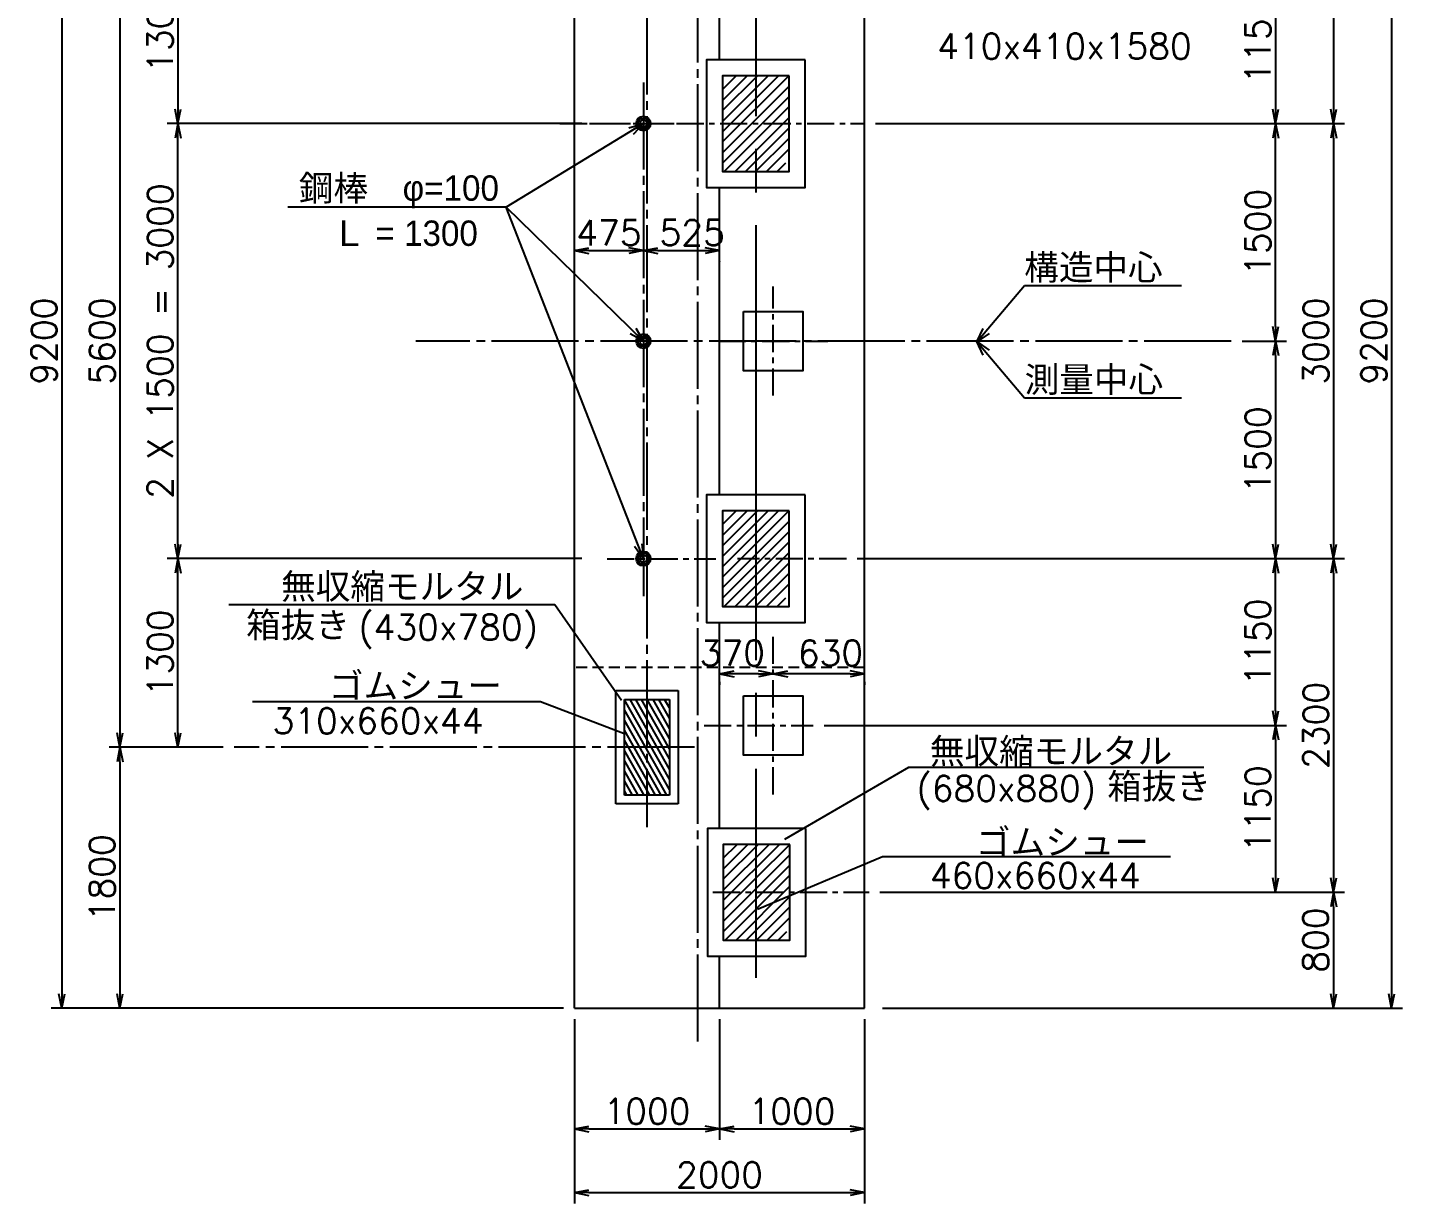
# Model space of a CAD drawing. Extents: x 284700 to 368800, y 984 to 60384.
# Drawn here: x 329972 to 348934, y 26577 to 42793 of the extents above; entities that cross this region are included whole.
import ezdxf

# ---------------------------------------------------------------- set-up
doc = ezdxf.new("R2010")
doc.units = 0
doc.header["$LTSCALE"] = 300
doc.header["$MEASUREMENT"] = 0
for name, pattern in [('CENTER', [2, 1.25, -0.25, 0.25, -0.25]), ('HIDDEN', [0.375, 0.25, -0.125]), ('TEN1SEN1', [25, 20, -1.5, 2, -1.5])]:
    doc.linetypes.add(name, pattern=pattern)
doc.layers.get('0').update_dxf_attribs({"linetype": 'CONTINUOUS'})
doc.layers.get('DEFPOINTS').update_dxf_attribs({"linetype": 'CONTINUOUS'})
for name, color, linetype in [('支承部詳細図', 3, 'CONTINUOUS'), ('構造上部', 4, 'CONTINUOUS'), ('記号-1', 7, 'CONTINUOUS')]:
    doc.layers.add(name, color=color, linetype=linetype)
doc.styles.add('MS明朝', font='MS PMincho.ttf')
doc.styles.get("Standard").update_dxf_attribs({"font": 'romans.shx', "bigfont": 'extfont.shx'})
doc.dimstyles.new('DIMST1_50-1', dxfattribs={"dimscale": 100, "dimtxt": 3.5, "dimasz": 2, "dimexe": 1.5, "dimexo": 1.5, "dimgap": 0.7, "dimtad": 1, "dimdec": 0, "dimlfac": 0.5, "dimzin": 0, "dimdsep": 46, "dimtxsty": 'Standard', "dimblk": 'arrow_1', "dimcen": 1.5, "dimdle": 3, "dimclrd": 1, "dimclre": 1, "dimclrt": 3, "dimaunit": 1, "dimadec": 3, "dimazin": 0, "dimtfac": 1, "dimtdec": 0, "dimtix": 1, "dimtmove": 2, "dimatfit": 0, "dimldrblk": 'OPEN30', "dimfxl": 0, "dimtvp": 0.7, "dimtolj": 1, "dimtzin": 0, "dimarcsym": 0})

# ---------------------------------------------------------------- blocks, each defined once
blk = doc.blocks.new('arrow_1')
at = {"color": 0}
for p, q in [((0, 0), (-1, 0.2)), ((0, 0), (-1, -0.2)), ((-1, 0), (0, 0))]:
    blk.add_line(p, q, dxfattribs=at)
blk = doc.blocks.new('*D89')
at = {"layer": 'DEFPOINTS', "color": 0}
for p in [(332821, 32869), (331246, 29269), (337515, 29269)]:
    blk.add_point(p, dxfattribs=at)
at = {"layer": '支承部詳細図', "color": 1, "lineweight": -2}
for p, q in [((332671, 32869), (331096, 32869)), ((331246, 32669), (331246, 29469)), ((337365, 29269), (331096, 29269))]:
    blk.add_line(p, q, dxfattribs=at)
at = {"layer": '支承部詳細図', "color": 1, "lineweight": -2, "xscale": 200, "yscale": 200, "zscale": 200}
for p, rotation in [((331246, 32869), 90), ((331246, 29269), 270)]:
    blk.add_blockref('arrow_1', p, dxfattribs=dict(at, rotation=rotation))
at = {"layer": '支承部詳細図', "color": 3, "insert": (331001, 31069), "char_height": 350, "attachment_point": 5, "rotation": 90}
blk.add_mtext('\\A1;1800', dxfattribs=at)
blk = doc.blocks.new('_Open30')
at = {"layer": '記号-1', "color": 0, "linetype": 'Continuous', "lineweight": -2}
for p, q in [((-1, 0.268), (0, 0)), ((0, 0), (-1, -0.268)), ((0, 0), (-1, 0))]:
    blk.add_line(p, q, dxfattribs=at)
blk = doc.blocks.new('*D77')
at = {"layer": 'DEFPOINTS', "color": 0}
for p in [(341577, 30869), (341615, 29269), (347984, 29269)]:
    blk.add_point(p, dxfattribs=at)
at = {"layer": '支承部詳細図', "color": 1, "lineweight": -2}
for p, q in [((341727, 30869), (348134, 30869)), ((347984, 30669), (347984, 29469)), ((341765, 29269), (348134, 29269))]:
    blk.add_line(p, q, dxfattribs=at)
at = {"layer": '支承部詳細図', "color": 1, "lineweight": -2, "xscale": 200, "yscale": 200, "zscale": 200}
for p, rotation in [((347984, 30869), 90), ((347984, 29269), 270)]:
    blk.add_blockref('arrow_1', p, dxfattribs=dict(at, rotation=rotation))
at = {"layer": '支承部詳細図', "color": 3, "insert": (347736, 30209), "char_height": 350, "attachment_point": 5, "rotation": 90}
blk.add_mtext('\\A1;800', dxfattribs=at)
blk = doc.blocks.new('*D76')
at = {"layer": 'DEFPOINTS', "color": 0}
for p in [(337415, 47669), (330446, 29269), (337515, 29269)]:
    blk.add_point(p, dxfattribs=at)
at = {"layer": '支承部詳細図', "color": 1, "lineweight": -2}
for p, q in [((337265, 47669), (330296, 47669)), ((330446, 47469), (330446, 29469)), ((337365, 29269), (330296, 29269))]:
    blk.add_line(p, q, dxfattribs=at)
at = {"layer": '支承部詳細図', "color": 1, "lineweight": -2, "xscale": 200, "yscale": 200, "zscale": 200}
for p, rotation in [((330446, 47669), 90), ((330446, 29269), 270)]:
    blk.add_blockref('arrow_1', p, dxfattribs=dict(at, rotation=rotation))
at = {"layer": '支承部詳細図', "color": 3, "insert": (330201, 38469), "char_height": 350, "attachment_point": 5, "rotation": 90}
blk.add_mtext('\\A1;9200', dxfattribs=at)
blk = doc.blocks.new('*D75')
at = {"layer": 'DEFPOINTS', "color": 0}
for p in [(341515, 47669), (341615, 29269), (348784, 29269)]:
    blk.add_point(p, dxfattribs=at)
at = {"layer": '支承部詳細図', "color": 1, "lineweight": -2}
for p, q in [((341665, 47669), (348934, 47669)), ((348784, 47469), (348784, 29469)), ((341765, 29269), (348934, 29269))]:
    blk.add_line(p, q, dxfattribs=at)
at = {"layer": '支承部詳細図', "color": 1, "lineweight": -2, "xscale": 200, "yscale": 200, "zscale": 200}
for p, rotation in [((348784, 47669), 90), ((348784, 29269), 270)]:
    blk.add_blockref('arrow_1', p, dxfattribs=dict(at, rotation=rotation))
at = {"layer": '支承部詳細図', "color": 3, "insert": (348539, 38469), "char_height": 350, "attachment_point": 5, "rotation": 90}
blk.add_mtext('\\A1;9200', dxfattribs=at)
blk = doc.blocks.new('*D112')
at = {"layer": 'DEFPOINTS', "color": 0, "linetype": 'Continuous'}
for p in [(341515, 41469), (347184, 41469), (346572, 38469)]:
    blk.add_point(p, dxfattribs=at)
at = {"layer": '支承部詳細図', "color": 1, "linetype": 'Continuous', "lineweight": -2}
for p, q in [((341665, 41469), (347334, 41469)), ((347184, 38669), (347184, 41269)), ((346722, 38469), (347334, 38469))]:
    blk.add_line(p, q, dxfattribs=at)
at = {"layer": '支承部詳細図', "color": 1, "linetype": 'Continuous', "lineweight": -2, "xscale": 200, "yscale": 200, "zscale": 200}
for p, rotation in [((347184, 41469), 90), ((347184, 38469), 270)]:
    blk.add_blockref('arrow_1', p, dxfattribs=dict(at, rotation=rotation))
at = {"layer": '支承部詳細図', "color": 3, "linetype": 'Continuous', "insert": (346939, 39969), "char_height": 350, "attachment_point": 5, "rotation": 90}
blk.add_mtext('\\A1;1500', dxfattribs=at)
blk = doc.blocks.new('*D94')
at = {"layer": 'DEFPOINTS', "color": 0}
for p in [(338465, 39717), (339515, 39719), (339515, 39717)]:
    blk.add_point(p, dxfattribs=at)
at = {"layer": '支承部詳細図', "color": 1, "lineweight": -2}
for p, q in [((338665, 39717), (339315, 39717)), ((339515, 39569), (339515, 39567))]:
    blk.add_line(p, q, dxfattribs=at)
at = {"layer": '支承部詳細図', "color": 1, "lineweight": -2, "xscale": 200, "yscale": 200, "zscale": 200, "rotation": 180}
blk.add_blockref('arrow_1', (338465, 39717), dxfattribs=at)
at = {"layer": '支承部詳細図', "color": 1, "lineweight": -2, "xscale": 200, "yscale": 200, "zscale": 200}
blk.add_blockref('arrow_1', (339515, 39717), dxfattribs=at)
at = {"layer": '支承部詳細図', "color": 3, "insert": (339138, 39964), "char_height": 350, "attachment_point": 5}
blk.add_mtext('\\A1;525', dxfattribs=at)
blk = doc.blocks.new('*D93')
at = {"layer": 'DEFPOINTS', "color": 0, "linetype": 'Continuous'}
for p in [(332046, 41469), (337313, 41469), (337765, 35469)]:
    blk.add_point(p, dxfattribs=at)
at = {"layer": '支承部詳細図', "color": 1, "linetype": 'Continuous', "lineweight": -2}
for p, q in [((337163, 41469), (331896, 41469)), ((332046, 35669), (332046, 41269)), ((337615, 35469), (331896, 35469))]:
    blk.add_line(p, q, dxfattribs=at)
at = {"layer": '支承部詳細図', "color": 1, "linetype": 'Continuous', "lineweight": -2, "xscale": 200, "yscale": 200, "zscale": 200}
for p, rotation in [((332046, 41469), 90), ((332046, 35469), 270)]:
    blk.add_blockref('arrow_1', p, dxfattribs=dict(at, rotation=rotation))
at = {"layer": '支承部詳細図', "color": 3, "linetype": 'Continuous', "insert": (331801, 38469), "char_height": 350, "attachment_point": 5, "rotation": 90}
blk.add_mtext('\\A1;2 X 1500 = 3000', dxfattribs=at)
blk = doc.blocks.new('*D87')
at = {"layer": 'DEFPOINTS', "color": 0}
for p in [(337313, 44069), (331246, 32869), (332821, 32869)]:
    blk.add_point(p, dxfattribs=at)
at = {"layer": '支承部詳細図', "color": 1, "lineweight": -2}
for p, q in [((337163, 44069), (331096, 44069)), ((331246, 43869), (331246, 33069)), ((332671, 32869), (331096, 32869))]:
    blk.add_line(p, q, dxfattribs=at)
at = {"layer": '支承部詳細図', "color": 1, "lineweight": -2, "xscale": 200, "yscale": 200, "zscale": 200}
for p, rotation in [((331246, 44069), 90), ((331246, 32869), 270)]:
    blk.add_blockref('arrow_1', p, dxfattribs=dict(at, rotation=rotation))
at = {"layer": '支承部詳細図', "color": 3, "insert": (331001, 38469), "char_height": 350, "attachment_point": 5, "rotation": 90}
blk.add_mtext('\\A1;5600', dxfattribs=at)
blk = doc.blocks.new('*D90')
at = {"layer": 'DEFPOINTS', "color": 0}
for p in [(341265, 35469), (347184, 35469), (340807, 33169)]:
    blk.add_point(p, dxfattribs=at)
at = {"layer": '支承部詳細図', "color": 1, "lineweight": -2}
for p, q in [((341415, 35469), (347334, 35469)), ((347184, 33369), (347184, 35269)), ((340957, 33169), (347334, 33169))]:
    blk.add_line(p, q, dxfattribs=at)
at = {"layer": '支承部詳細図', "color": 1, "lineweight": -2, "xscale": 200, "yscale": 200, "zscale": 200}
for p, rotation in [((347184, 35469), 90), ((347184, 33169), 270)]:
    blk.add_blockref('arrow_1', p, dxfattribs=dict(at, rotation=rotation))
at = {"layer": '支承部詳細図', "color": 3, "insert": (346939, 34319), "char_height": 350, "attachment_point": 5, "rotation": 90}
blk.add_mtext('\\A1;1150', dxfattribs=at)
blk = doc.blocks.new('*D88')
at = {"layer": 'DEFPOINTS', "color": 0}
for p in [(332046, 35469), (337765, 35469), (332821, 32869)]:
    blk.add_point(p, dxfattribs=at)
at = {"layer": '支承部詳細図', "color": 1, "lineweight": -2}
for p, q in [((337615, 35469), (331896, 35469)), ((332046, 33069), (332046, 35269)), ((332671, 32869), (331896, 32869))]:
    blk.add_line(p, q, dxfattribs=at)
at = {"layer": '支承部詳細図', "color": 1, "lineweight": -2, "xscale": 200, "yscale": 200, "zscale": 200}
for p, rotation in [((332046, 35469), 90), ((332046, 32869), 270)]:
    blk.add_blockref('arrow_1', p, dxfattribs=dict(at, rotation=rotation))
at = {"layer": '支承部詳細図', "color": 3, "insert": (331801, 34169), "char_height": 350, "attachment_point": 5, "rotation": 90}
blk.add_mtext('\\A1;1300', dxfattribs=at)
blk = doc.blocks.new('*D74')
at = {"layer": 'DEFPOINTS', "color": 0}
for p in [(341265, 35469), (341577, 30869), (347984, 30869)]:
    blk.add_point(p, dxfattribs=at)
at = {"layer": '支承部詳細図', "color": 1, "lineweight": -2}
for p, q in [((341415, 35469), (348134, 35469)), ((347984, 35269), (347984, 31069)), ((341727, 30869), (348134, 30869))]:
    blk.add_line(p, q, dxfattribs=at)
at = {"layer": '支承部詳細図', "color": 1, "lineweight": -2, "xscale": 200, "yscale": 200, "zscale": 200}
for p, rotation in [((347984, 35469), 90), ((347984, 30869), 270)]:
    blk.add_blockref('arrow_1', p, dxfattribs=dict(at, rotation=rotation))
at = {"layer": '支承部詳細図', "color": 3, "insert": (347739, 33169), "char_height": 350, "attachment_point": 5, "rotation": 90}
blk.add_mtext('\\A1;2300', dxfattribs=at)
blk = doc.blocks.new('*D73')
at = {"layer": 'DEFPOINTS', "color": 0}
for p in [(341515, 33169), (341577, 30869), (347184, 30869)]:
    blk.add_point(p, dxfattribs=at)
at = {"layer": '支承部詳細図', "color": 1, "lineweight": -2}
for p, q in [((341665, 33169), (347334, 33169)), ((347184, 32969), (347184, 31069)), ((341727, 30869), (347334, 30869))]:
    blk.add_line(p, q, dxfattribs=at)
at = {"layer": '支承部詳細図', "color": 1, "lineweight": -2, "xscale": 200, "yscale": 200, "zscale": 200}
for p, rotation in [((347184, 33169), 90), ((347184, 30869), 270)]:
    blk.add_blockref('arrow_1', p, dxfattribs=dict(at, rotation=rotation))
at = {"layer": '支承部詳細図', "color": 3, "insert": (346939, 32019), "char_height": 350, "attachment_point": 5, "rotation": 90}
blk.add_mtext('\\A1;1150', dxfattribs=at)
blk = doc.blocks.new('*D92')
at = {"layer": 'DEFPOINTS', "color": 0}
for p in [(340255, 33881), (340255, 33881), (341515, 33921)]:
    blk.add_point(p, dxfattribs=at)
at = {"layer": '支承部詳細図', "color": 1, "lineweight": -2}
for p, q in [((341315, 33881), (340455, 33881)), ((341515, 33771), (341515, 33731))]:
    blk.add_line(p, q, dxfattribs=at)
at = {"layer": '支承部詳細図', "color": 1, "lineweight": -2, "xscale": 200, "yscale": 200, "zscale": 200, "rotation": 180}
blk.add_blockref('arrow_1', (340255, 33881), dxfattribs=at)
at = {"layer": '支承部詳細図', "color": 1, "lineweight": -2, "xscale": 200, "yscale": 200, "zscale": 200}
blk.add_blockref('arrow_1', (341515, 33881), dxfattribs=at)
at = {"layer": '支承部詳細図', "color": 3, "insert": (341046, 34166), "char_height": 350, "attachment_point": 5}
blk.add_mtext('\\A1;630', dxfattribs=at)
blk = doc.blocks.new('*D91')
at = {"layer": 'DEFPOINTS', "color": 0}
for p in [(339515, 33921), (339515, 33881), (340255, 33881)]:
    blk.add_point(p, dxfattribs=at)
at = {"layer": '支承部詳細図', "color": 1, "lineweight": -2}
for p, q in [((339515, 33771), (339515, 33731)), ((340055, 33881), (339715, 33881))]:
    blk.add_line(p, q, dxfattribs=at)
at = {"layer": '支承部詳細図', "color": 1, "lineweight": -2, "xscale": 200, "yscale": 200, "zscale": 200, "rotation": 180}
blk.add_blockref('arrow_1', (339515, 33881), dxfattribs=at)
at = {"layer": '支承部詳細図', "color": 1, "lineweight": -2, "xscale": 200, "yscale": 200, "zscale": 200}
blk.add_blockref('arrow_1', (340255, 33881), dxfattribs=at)
at = {"layer": '支承部詳細図', "color": 3, "insert": (339692, 34166), "char_height": 350, "attachment_point": 5}
blk.add_mtext('\\A1;370', dxfattribs=at)
blk = doc.blocks.new('*D86')
at = {"layer": 'DEFPOINTS', "color": 0}
for p in [(346572, 38469), (341265, 35469), (347184, 35469)]:
    blk.add_point(p, dxfattribs=at)
at = {"layer": '支承部詳細図', "color": 1, "lineweight": -2}
for p, q in [((346722, 38469), (347334, 38469)), ((347184, 38269), (347184, 35669)), ((341415, 35469), (347334, 35469))]:
    blk.add_line(p, q, dxfattribs=at)
at = {"layer": '支承部詳細図', "color": 1, "lineweight": -2, "xscale": 200, "yscale": 200, "zscale": 200}
for p, rotation in [((347184, 38469), 90), ((347184, 35469), 270)]:
    blk.add_blockref('arrow_1', p, dxfattribs=dict(at, rotation=rotation))
at = {"layer": '支承部詳細図', "color": 3, "insert": (346939, 36969), "char_height": 350, "attachment_point": 5, "rotation": 90}
blk.add_mtext('\\A1;1500', dxfattribs=at)
blk = doc.blocks.new('*D97')
at = {"layer": 'DEFPOINTS', "color": 0}
for p in [(341202, 46069), (341665, 41469), (347984, 41469)]:
    blk.add_point(p, dxfattribs=at)
at = {"layer": '支承部詳細図', "color": 1, "lineweight": -2}
for p, q in [((341352, 46069), (348134, 46069)), ((347984, 45869), (347984, 41669)), ((341815, 41469), (348134, 41469))]:
    blk.add_line(p, q, dxfattribs=at)
at = {"layer": '支承部詳細図', "color": 1, "lineweight": -2, "xscale": 200, "yscale": 200, "zscale": 200}
for p, rotation in [((347984, 46069), 90), ((347984, 41469), 270)]:
    blk.add_blockref('arrow_1', p, dxfattribs=dict(at, rotation=rotation))
at = {"layer": '支承部詳細図', "color": 3, "insert": (347739, 43769), "char_height": 350, "attachment_point": 5, "rotation": 90}
blk.add_mtext('\\A1;2300', dxfattribs=at)
blk = doc.blocks.new('*D99')
at = {"layer": 'DEFPOINTS', "color": 0}
for p in [(337313, 44069), (332046, 41469), (337765, 41469)]:
    blk.add_point(p, dxfattribs=at)
at = {"layer": '支承部詳細図', "color": 1, "lineweight": -2}
for p, q in [((337163, 44069), (331896, 44069)), ((332046, 43869), (332046, 41669)), ((337615, 41469), (331896, 41469))]:
    blk.add_line(p, q, dxfattribs=at)
at = {"layer": '支承部詳細図', "color": 1, "lineweight": -2, "xscale": 200, "yscale": 200, "zscale": 200}
for p, rotation in [((332046, 44069), 90), ((332046, 41469), 270)]:
    blk.add_blockref('arrow_1', p, dxfattribs=dict(at, rotation=rotation))
at = {"layer": '支承部詳細図', "color": 3, "insert": (331801, 42769), "char_height": 350, "attachment_point": 5, "rotation": 90}
blk.add_mtext('\\A1;1300', dxfattribs=at)
blk = doc.blocks.new('*D100')
at = {"layer": 'DEFPOINTS', "color": 0}
for p in [(341515, 43769), (341665, 41469), (347184, 41469)]:
    blk.add_point(p, dxfattribs=at)
at = {"layer": '支承部詳細図', "color": 1, "lineweight": -2}
for p, q in [((341665, 43769), (347334, 43769)), ((347184, 43569), (347184, 41669)), ((341815, 41469), (347334, 41469))]:
    blk.add_line(p, q, dxfattribs=at)
at = {"layer": '支承部詳細図', "color": 1, "lineweight": -2, "xscale": 200, "yscale": 200, "zscale": 200}
for p, rotation in [((347184, 43769), 90), ((347184, 41469), 270)]:
    blk.add_blockref('arrow_1', p, dxfattribs=dict(at, rotation=rotation))
at = {"layer": '支承部詳細図', "color": 3, "insert": (346939, 42619), "char_height": 350, "attachment_point": 5, "rotation": 90}
blk.add_mtext('\\A1;1150', dxfattribs=at)
blk = doc.blocks.new('*D95')
at = {"layer": 'DEFPOINTS', "color": 0}
for p in [(337515, 39717), (338465, 39717), (338465, 39717)]:
    blk.add_point(p, dxfattribs=at)
at = {"layer": '支承部詳細図', "color": 1, "lineweight": -2}
blk.add_line((337715, 39717), (338265, 39717), dxfattribs=at)
at = {"layer": '支承部詳細図', "color": 1, "lineweight": -2, "xscale": 200, "yscale": 200, "zscale": 200, "rotation": 180}
blk.add_blockref('arrow_1', (337515, 39717), dxfattribs=at)
at = {"layer": '支承部詳細図', "color": 1, "lineweight": -2, "xscale": 200, "yscale": 200, "zscale": 200}
blk.add_blockref('arrow_1', (338465, 39717), dxfattribs=at)
at = {"layer": '支承部詳細図', "color": 3, "insert": (337990, 39962), "char_height": 350, "attachment_point": 5}
blk.add_mtext('\\A1;475', dxfattribs=at)
blk = doc.blocks.new('*D128')
at = {"layer": 'DEFPOINTS', "color": 0, "linetype": 'Continuous'}
for p in [(341515, 41469), (341515, 35469), (347984, 35469)]:
    blk.add_point(p, dxfattribs=at)
at = {"layer": '構造上部', "color": 1, "linetype": 'Continuous', "lineweight": -2}
for p, q in [((341665, 41469), (348134, 41469)), ((347984, 41269), (347984, 35669)), ((341665, 35469), (348134, 35469))]:
    blk.add_line(p, q, dxfattribs=at)
at = {"layer": '構造上部', "color": 1, "linetype": 'Continuous', "lineweight": -2, "xscale": 200, "yscale": 200, "zscale": 200}
for p, rotation in [((347984, 41469), 90), ((347984, 35469), 270)]:
    blk.add_blockref('arrow_1', p, dxfattribs=dict(at, rotation=rotation))
at = {"layer": '構造上部', "color": 3, "linetype": 'Continuous', "insert": (347739, 38469), "char_height": 350, "attachment_point": 5, "rotation": 90}
blk.add_mtext('\\A1;3000', dxfattribs=at)
blk = doc.blocks.new('*D141')
at = {"layer": 'DEFPOINTS', "color": 0, "linetype": 'Continuous'}
for p in [(337515, 29269), (339515, 29269), (339515, 27604)]:
    blk.add_point(p, dxfattribs=at)
at = {"layer": '構造上部', "color": 1, "linetype": 'Continuous', "lineweight": -2}
for p, q in [((337515, 29119), (337515, 27454)), ((339515, 29119), (339515, 27454)), ((337715, 27604), (339315, 27604))]:
    blk.add_line(p, q, dxfattribs=at)
at = {"layer": '構造上部', "color": 1, "linetype": 'Continuous', "lineweight": -2, "xscale": 200, "yscale": 200, "zscale": 200, "rotation": 180}
blk.add_blockref('arrow_1', (337515, 27604), dxfattribs=at)
at = {"layer": '構造上部', "color": 1, "linetype": 'Continuous', "lineweight": -2, "xscale": 200, "yscale": 200, "zscale": 200}
blk.add_blockref('arrow_1', (339515, 27604), dxfattribs=at)
at = {"layer": '構造上部', "color": 3, "linetype": 'Continuous', "insert": (338515, 27849), "char_height": 350, "attachment_point": 5}
blk.add_mtext('\\A1;1000', dxfattribs=at)
blk = doc.blocks.new('*D142')
at = {"layer": 'DEFPOINTS', "color": 0, "linetype": 'Continuous'}
for p in [(339515, 29269), (341515, 29269), (341515, 27604)]:
    blk.add_point(p, dxfattribs=at)
at = {"layer": '構造上部', "color": 1, "linetype": 'Continuous', "lineweight": -2}
for p, q in [((339515, 29119), (339515, 27454)), ((341515, 29119), (341515, 27454)), ((339715, 27604), (341315, 27604))]:
    blk.add_line(p, q, dxfattribs=at)
at = {"layer": '構造上部', "color": 1, "linetype": 'Continuous', "lineweight": -2, "xscale": 200, "yscale": 200, "zscale": 200, "rotation": 180}
blk.add_blockref('arrow_1', (339515, 27604), dxfattribs=at)
at = {"layer": '構造上部', "color": 1, "linetype": 'Continuous', "lineweight": -2, "xscale": 200, "yscale": 200, "zscale": 200}
blk.add_blockref('arrow_1', (341515, 27604), dxfattribs=at)
at = {"layer": '構造上部', "color": 3, "linetype": 'Continuous', "insert": (340515, 27849), "char_height": 350, "attachment_point": 5}
blk.add_mtext('\\A1;1000', dxfattribs=at)
blk = doc.blocks.new('*D143')
at = {"layer": 'DEFPOINTS', "color": 0, "linetype": 'Continuous'}
for p in [(337515, 29269), (341515, 29269), (341515, 26727)]:
    blk.add_point(p, dxfattribs=at)
at = {"layer": '構造上部', "color": 1, "linetype": 'Continuous', "lineweight": -2}
for p, q in [((337515, 29119), (337515, 26577)), ((341515, 29119), (341515, 26577)), ((337715, 26727), (341315, 26727))]:
    blk.add_line(p, q, dxfattribs=at)
at = {"layer": '構造上部', "color": 1, "linetype": 'Continuous', "lineweight": -2, "xscale": 200, "yscale": 200, "zscale": 200, "rotation": 180}
blk.add_blockref('arrow_1', (337515, 26727), dxfattribs=at)
at = {"layer": '構造上部', "color": 1, "linetype": 'Continuous', "lineweight": -2, "xscale": 200, "yscale": 200, "zscale": 200}
blk.add_blockref('arrow_1', (341515, 26727), dxfattribs=at)
at = {"layer": '構造上部', "color": 3, "linetype": 'Continuous', "insert": (339515, 26972), "char_height": 350, "attachment_point": 5}
blk.add_mtext('\\A1;2000', dxfattribs=at)

msp = doc.modelspace()

# ---------------------------------------------------------------- linework, layer by layer
at = {"layer": '支承部詳細図', "color": 1, "linetype": 'TEN1SEN1', "ltscale": 0.2}
for p, q in [((339214.95042, 28810.54576), (339214.95042, 48009.77707)), ((338514.95042, 47568.64118), (338514.95042, 31767.28421)), ((338464.95042, 42035.95408), (338464.95042, 34950.50824)), ((346571.60584, 38468.64118), (335325.75213, 38468.64118)), ((339168.48189, 32868.64118), (332820.62631, 32868.64118))]:
    msp.add_line(p, q, dxfattribs=at)
at = {"layer": '支承部詳細図', "linetype": 'Continuous'}
for p, q in [((337514.95042, 29268.64118), (337514.95042, 47668.64118)), ((341514.95042, 29268.64118), (341514.95042, 47668.64118)), ((339514.95042, 42348.64118), (339514.95042, 45188.64118)), ((339514.95042, 36348.64118), (339514.95042, 40588.64118)), ((339514.95042, 31748.64118), (339514.95042, 34588.64118)), ((338084.95042, 32088.64118), (338084.95042, 33648.64118)), ((338084.95042, 33648.64118), (338944.95042, 33648.64118)), ((338944.95042, 33648.64118), (338944.95042, 32088.64118)), ((338204.95042, 32208.64118), (338204.95042, 33528.64118)), ((338204.95042, 33528.64118), (338824.95042, 33528.64118)), ((338824.95042, 33528.64118), (338824.95042, 32208.64118)), ((338944.95042, 32088.64118), (338084.95042, 32088.64118)), ((338824.95042, 32208.64118), (338204.95042, 32208.64118)), ((339514.95042, 29268.64118), (339514.95042, 29988.64118)), ((337514.95042, 29268.64118), (341514.95042, 29268.64118))]:
    msp.add_line(p, q, dxfattribs=at)
at = {"layer": '支承部詳細図', "color": 1, "linetype": 'TEN1SEN1'}
msp.add_line((340014.95042, 47568.64118), (340014.95042, 29687.34096), dxfattribs=at)
at = {"layer": '支承部詳細図', "color": 4, "linetype": 'Continuous'}
for p, q in [((339554.95042, 41215.39804), (340470.90818, 42128.64118)), ((339554.95042, 41355.45474), (340328.13687, 42128.64118)), ((339554.95042, 41496.87474), (340186.71687, 42128.64118)), ((339554.95042, 41647.2616), (340037.76091, 42128.64118)), ((339554.95042, 41788.53341), (339895.05819, 42128.64118)), ((339554.95042, 41938.92027), (339745.23528, 42128.64118)), ((339554.95042, 41065.01118), (340474.95042, 41985.01118)), ((339554.95042, 40923.59118), (340474.95042, 41843.59118)), ((339581.42042, 40808.64118), (340474.95042, 41702.17118)), ((339730.44398, 40808.64118), (340474.95042, 41553.14763)), ((339871.86398, 40808.64118), (340474.95042, 41411.72763)), ((340013.27903, 40808.64118), (340474.95042, 41268.94433)), ((340162.30754, 40808.64118), (340474.95042, 41121.28407)), ((340310.1284, 40808.64118), (340429.14129, 40927.65407)), ((339554.95042, 35938.92027), (339745.23528, 36128.64118)), ((339554.95042, 35788.53341), (339895.05819, 36128.64118)), ((339554.95042, 35647.2616), (340037.76091, 36128.64118)), ((339554.95042, 35496.87474), (340186.71687, 36128.64118)), ((339554.95042, 35355.45474), (340328.13687, 36128.64118)), ((339554.95042, 35215.39804), (340470.90818, 36128.64118)), ((339554.95042, 35065.01118), (340474.95042, 35985.01118)), ((339554.95042, 34923.59118), (340474.95042, 35843.59118)), ((339581.42042, 34808.64118), (340474.95042, 35702.17118)), ((339730.44398, 34808.64118), (340474.95042, 35553.14763)), ((339871.86398, 34808.64118), (340474.95042, 35411.72763)), ((340013.27903, 34808.64118), (340474.95042, 35268.94433)), ((340162.30754, 34808.64118), (340474.95042, 35121.28407)), ((340310.1284, 34808.64118), (340429.14129, 34927.65407)), ((338824.95042, 32426.54964), (338204.95042, 33523.47272)), ((338824.95042, 32286.8046), (338204.95042, 33383.72767)), ((338824.95042, 32568.12746), (338281.06291, 33528.64118)), ((338824.95042, 32707.71174), (338360.94683, 33528.64118)), ((338824.95042, 32847.45679), (338439.93316, 33528.64118)), ((338824.95042, 32989.03461), (338519.4001, 33528.64118)), ((338824.95042, 33128.61889), (338598.85087, 33528.64118)), ((338824.95042, 33268.36394), (338677.8372, 33528.64118)), ((338824.95042, 33409.94176), (338757.73729, 33528.64118)), ((338790.14341, 32208.64118), (338204.95042, 33243.98263)), ((338711.15708, 32208.64118), (338204.95042, 33104.23758)), ((338632.17075, 32208.64118), (338204.95042, 32964.49253)), ((338553.18442, 32208.64118), (338204.95042, 32824.74748)), ((338474.19809, 32208.64118), (338204.95042, 32685.00244)), ((338395.21176, 32208.64118), (338204.95042, 32545.25739)), ((338316.22543, 32208.64118), (338204.95042, 32405.51234)), ((338237.23909, 32208.64118), (338204.95042, 32265.76729)), ((339567.10889, 31338.92027), (339757.39375, 31528.64118)), ((339567.10889, 31188.53341), (339907.21666, 31528.64118)), ((339567.10889, 31047.2616), (340049.91938, 31528.64118)), ((339567.10889, 30896.87474), (340198.87533, 31528.64118)), ((339567.10889, 30755.45474), (340340.29533, 31528.64118)), ((339567.10889, 30615.39804), (340483.06665, 31528.64118)), ((339567.10889, 30465.01118), (340487.10889, 31385.01118)), ((339567.10889, 30323.59118), (340487.10889, 31243.59118)), ((339593.57889, 30208.64118), (340487.10889, 31102.17118)), ((339742.60245, 30208.64118), (340487.10889, 30953.14763)), ((339884.02245, 30208.64118), (340487.10889, 30811.72763)), ((340025.43749, 30208.64118), (340487.10889, 30668.94433)), ((340174.46601, 30208.64118), (340487.10889, 30521.28407)), ((340322.28687, 30208.64118), (340441.29975, 30327.65407))]:
    msp.add_line(p, q, dxfattribs=at)
at = {"layer": '支承部詳細図', "color": 1, "linetype": 'CENTER'}
for p, q in [((337312.98445, 41468.64118), (339168.48189, 41468.64118)), ((337722.33534, 41468.64118), (341514.95042, 41468.64118)), ((340254.95042, 37716.67521), (340254.95042, 39220.60715)), ((339502.98445, 38468.64118), (341006.9164, 38468.64118)), ((337964.95042, 35468.64118), (339464.95042, 35468.64118)), ((341264.95042, 35468.64118), (339764.95042, 35468.64118)), ((340254.95042, 32216.67521), (340254.95042, 34459.64897)), ((339302.98445, 33168.64118), (340806.9164, 33168.64118)), ((339422.84042, 30868.64118), (341577.10889, 30868.64118))]:
    msp.add_line(p, q, dxfattribs=at)
at = {"layer": '支承部詳細図', "color": 3, "linetype": 'HIDDEN', "ltscale": 2}
msp.add_line((341514.95042, 33968.64118), (337514.95042, 33968.64118), dxfattribs=at)
at = {"layer": '支承部詳細図', "color": 1}
for p, q in [((342120.84848, 32590.78384), (340413.06616, 31596.43023)), ((341764.94838, 31358.90333), (340040.69482, 30629.31606))]:
    msp.add_line(p, q, dxfattribs=at)
at = {"layer": '支承部詳細図', "linetype": 'Continuous'}
for points in [[(340694.95042, 42348.64118), (339334.95042, 42348.64118), (339334.95042, 40588.64118), (340694.95042, 40588.64118)], [(340474.95042, 42128.64118), (339554.95042, 42128.64118), (339554.95042, 40808.64118), (340474.95042, 40808.64118)], [(339844.95042, 38878.64118), (340664.95042, 38878.64118), (340664.95042, 38058.64118), (339844.95042, 38058.64118)], [(340694.95042, 36348.64118), (339334.95042, 36348.64118), (339334.95042, 34588.64118), (340694.95042, 34588.64118)], [(340474.95042, 36128.64118), (339554.95042, 36128.64118), (339554.95042, 34808.64118), (340474.95042, 34808.64118)], [(339844.95042, 33578.64118), (340664.95042, 33578.64118), (340664.95042, 32758.64118), (339844.95042, 32758.64118)], [(340707.10889, 31748.64118), (339347.10889, 31748.64118), (339347.10889, 29988.64118), (340707.10889, 29988.64118)], [(340487.10889, 31528.64118), (339567.10889, 31528.64118), (339567.10889, 30208.64118), (340487.10889, 30208.64118)]]:
    msp.add_lwpolyline(points, close=True, dxfattribs=at)
at = {"layer": '支承部詳細図', "color": 1, "linetype": 'Continuous', "flags": 128}
for points in [[(337245.67785, 34831.41789), (332747.39067, 34831.41789)], [(338165.43785, 33514.4411), (337245.67785, 34831.41789)], [(337047.39312, 33492.26525), (333076.64312, 33492.26525)], [(338212.88312, 33048.81914), (337047.39312, 33492.26525)], [(346193.55848, 32590.78384), (342120.84848, 32590.78384)], [(345735.69838, 31358.90333), (341764.94838, 31358.90333)]]:
    msp.add_lwpolyline(points, dxfattribs=at)
at = {"layer": '支承部詳細図', "linetype": 'Continuous'}
for centre, radius in [((338464.95042, 41468.64118), 100), ((338464.95042, 41468.64118), 100), ((338464.95042, 41468.64118), 75), ((338464.95042, 41468.64118), 50), ((338464.95042, 38468.64118), 100), ((338464.95042, 38468.64118), 100), ((338464.95042, 38468.64118), 75), ((338464.95042, 38468.64118), 50), ((338464.95042, 35468.64118), 100), ((338464.95042, 35468.64118), 100), ((338464.95042, 35468.64118), 75), ((338464.95042, 35468.64118), 50)]:
    msp.add_circle(centre, radius, dxfattribs=at)

# ---------------------------------------------------------------- texts
at = {"layer": '支承部詳細図', "color": 3}
for s, p in [('410x410x1580', (342516.97139, 42359.84866)), ('(430x780)', (334534.74249, 34348.77891)), ('310x660x44', (333350.55645, 33057.03525)), ('(680x880)', (342232.34331, 32124.27793)), ('460x660x44', (342414.76982, 30923.67333))]:
    msp.add_text(s, height=350, dxfattribs=at).set_placement(p)
at = {"layer": '支承部詳細図', "color": 3, "lineweight": 18, "style": 'MS明朝'}
for s, p in [('鋼棒\u3000φ=100', (333713.17203, 40404.30451)), ('Ｌ = 1300', (334164.91134, 39781.76305)), ('構造中心', (343716.96293, 39311.30668)), ('測量中心', (343722.8825, 37764.79372)), ('無収縮モルタル', (333469.10156, 34911.56688)), ('箱抜き', (332986.35073, 34380.05482)), ('ゴムシュー', (334128.64314, 33542.26525)), ('無収縮モルタル', (342416.98218, 32640.78384)), ('箱抜き', (344861.60848, 32155.55384)), ('ゴムシュー', (343051.88607, 31387.64811))]:
    msp.add_text(s, height=350, dxfattribs=at).set_placement(p)

# ---------------------------------------------------------------- dimensions: what is measured, and where the dimension line sits
at = {"layer": '支承部詳細図', "color": 1}
for base, p1, p2, picture, middle in [((330446.33752, 29268.64118), (337414.95042, 47668.64118), (337514.95042, 29268.64118), '*D76', (330201.33752, 38468.64118)), ((348783.98332, 29268.64118), (341514.95042, 47668.64118), (341614.95042, 29268.64118), '*D75', (348538.98332, 38468.64118)), ((347983.98332, 41468.64118), (341202.12484, 46068.64118), (341664.95042, 41468.64118), '*D97', (347738.98332, 43768.64118)), ((331246.33752, 32868.64118), (337312.98445, 44068.64118), (332820.62631, 32868.64118), '*D87', (331001.33752, 38468.64118)), ((332046.33752, 41468.64118), (337312.98445, 44068.64118), (337764.95042, 41468.64118), '*D99', (331801.33752, 42768.64118)), ((347183.98332, 41468.64118), (341514.95042, 43768.64118), (341664.95042, 41468.64118), '*D100', (346938.98332, 42618.64118)), ((347183.98332, 35468.64118), (346571.60584, 38468.64118), (341264.95042, 35468.64118), '*D86', (346938.98332, 36968.64118)), ((332046.33752, 35468.64118), (332820.62631, 32868.64118), (337764.95042, 35468.64118), '*D88', (331801.33752, 34168.64118)), ((347183.98332, 35468.64118), (340806.9164, 33168.64118), (341264.95042, 35468.64118), '*D90', (346938.98332, 34318.64118)), ((347983.98332, 30868.64118), (341264.95042, 35468.64118), (341577.10889, 30868.64118), '*D74', (347738.98332, 33168.64118)), ((347183.98332, 30868.64118), (341514.95042, 33168.64118), (341577.10889, 30868.64118), '*D73', (346938.98332, 32018.64118)), ((331246.33752, 29268.64118), (332820.62631, 32868.64118), (337514.95042, 29268.64118), '*D89', (331001.33752, 31068.64118))]:
    dim = msp.add_linear_dim(base=base, p1=p1, p2=p2, angle=90, dimstyle='DIMST1_50-1', dxfattribs=at)
    dim.commit()
    dim.dimension.update_dxf_attribs({"geometry": picture, "text_midpoint": middle})
at = {"layer": '支承部詳細図', "linetype": 'Continuous'}
dim = msp.add_linear_dim(base=(332046.33752, 41468.64118), p1=(337764.95042, 35468.64118), p2=(337312.98445, 41468.64118), angle=90, text='2 X 1500 = 3000', dimstyle='DIMST1_50-1', dxfattribs=at)
dim.commit()
dim.dimension.update_dxf_attribs({"geometry": '*D93', "text_midpoint": (331801.33752, 38468.64118)})
dim = msp.add_linear_dim(base=(347183.98332, 41468.64118), p1=(346571.60584, 38468.64118), p2=(341514.95042, 41468.64118), angle=90, dimstyle='DIMST1_50-1', dxfattribs=at)
dim.commit()
dim.dimension.update_dxf_attribs({"geometry": '*D112', "text_midpoint": (346938.98332, 39968.64118)})
at = {"layer": '支承部詳細図', "color": 1}
for base, p1, p2, angle, picture, middle in [((338464.95042, 39717.31264), (337514.95042, 39717.31264), (338464.95042, 39717.31264), 0, '*D95', (337989.95042, 39962.31264)), ((339514.95042, 39717.31264), (338464.95042, 39717.31264), (339514.95042, 39719.31264), 0, '*D94', (339137.94071, 39964.31264)), ((339514.95042, 33880.60715), (340254.95042, 33880.60715), (339514.95042, 33920.60715), 180, '*D91', (339691.96014, 34165.60715)), ((340254.95042, 33880.60715), (341514.95042, 33920.60715), (340254.95042, 33880.60715), 180, '*D92', (341046.23591, 34165.60715)), ((347983.98332, 29268.64118), (341577.10889, 30868.64118), (341614.95042, 29268.64118), 90, '*D77', (347735.82558, 30208.60616))]:
    dim = msp.add_linear_dim(base=base, p1=p1, p2=p2, angle=angle, dimstyle='DIMST1_50-1', dxfattribs=at)
    dim.commit()
    dim.dimension.update_dxf_attribs({"geometry": picture, "text_midpoint": middle, "dimtype": 160})
at = {"layer": '構造上部', "linetype": 'Continuous'}
dim = msp.add_linear_dim(base=(347983.98332, 35468.64118), p1=(341514.95042, 41468.64118), p2=(341514.95042, 35468.64118), angle=90, dimstyle='DIMST1_50-1', dxfattribs=at)
dim.commit()
dim.dimension.update_dxf_attribs({"geometry": '*D128', "text_midpoint": (347738.98332, 38468.64118)})
for base, p1, p2, picture, middle in [((339514.95042, 27604.06984), (337514.95042, 29268.64118), (339514.95042, 29268.64118), '*D141', (338514.95042, 27849.06984)), ((341514.95042, 26726.59376), (337514.95042, 29268.64118), (341514.95042, 29268.64118), '*D143', (339514.95042, 26971.59376)), ((341514.95042, 27604.06984), (339514.95042, 29268.64118), (341514.95042, 29268.64118), '*D142', (340514.95042, 27849.06984))]:
    dim = msp.add_linear_dim(base=base, p1=p1, p2=p2, dimstyle='DIMST1_50-1', dxfattribs=at)
    dim.commit()
    dim.dimension.update_dxf_attribs({"geometry": picture, "text_midpoint": middle})

# ---------------------------------------------------------------- leaders
at = {"layer": '支承部詳細図', "linetype": 'Continuous'}
for points in [[(338464.95042, 41468.64118), (336573.93443, 40317.45657), (333563.83684, 40317.45657)], [(338464.95042, 35468.64118), (336573.93443, 40317.45657)]]:
    msp.add_leader(points, dimstyle='DIMST1_50-1', override={"dimgap": 0.7, "dimtad": 0}, dxfattribs=at)
at = {"layer": '支承部詳細図', "color": 4}
for points in [[(343063.95364, 38457.13345), (343721.6424, 39237.06545), (345884.2361, 39237.06545)], [(343063.95364, 38464.57039), (343721.6424, 37684.63839), (345884.2361, 37684.63839)]]:
    msp.add_leader(points, dimstyle='DIMST1_50-1', override={"dimgap": 0.5, "dimtad": 0}, dxfattribs=at)
at = {"layer": '構造上部', "linetype": 'Continuous'}
msp.add_leader([(338464.95042, 38468.64118), (336573.93443, 40317.45657)], dimstyle='DIMST1_50-1', override={"dimgap": 0.7, "dimtad": 0}, dxfattribs=at)

doc.saveas('drawing.dxf')
